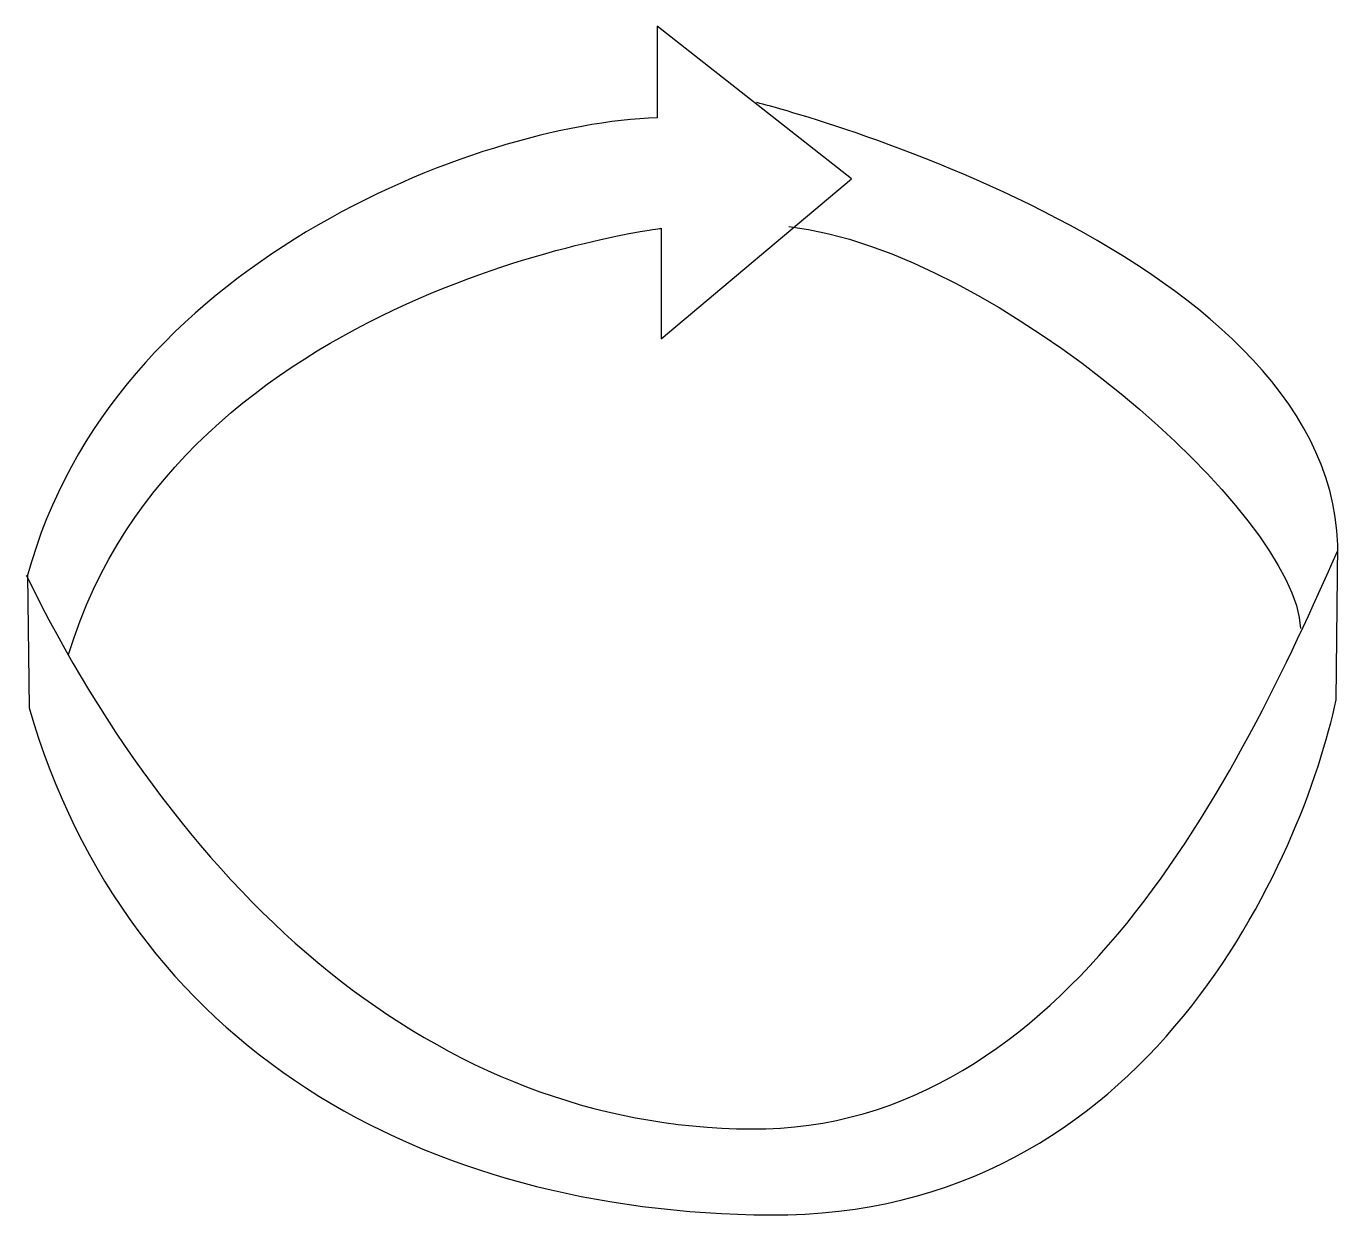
# Model space of a CAD drawing. Extents: x 134 to 412, y 312 to 565.
import ezdxf

# ---------------------------------------------------------------- set-up
doc = ezdxf.new("R2010")
doc.units = 0
doc.layers.add('Layer_1', color=7, linetype='CONTINUOUS')

msp = doc.modelspace()

# ---------------------------------------------------------------- linework, layer by layer
at = {"layer": 'Layer_1', "color": 7}
for points in [[(268.29652, 522.046836), (268.29652, 498.6113), (308.702616, 532.55242), (267.488392, 564.8773), (267.488392, 545.48238)], [(411.384624, 422.092244), (411.7382, 454.972708)], [(134.047248, 448.507732), (134.350288, 420.4255)]]:
    msp.add_lwpolyline(points, dxfattribs=at)
for points in [[(411.7382, 454.972708), (409.717896, 518.410292), (288.499592, 548.71486), (288.499592, 548.71486)], [(267.488392, 545.48238), (229.153824, 544.164132), (151.926944, 514.571708), (134.047248, 448.507732)], [(142.734552, 431.739196), (166.17008, 509.318916), (268.29652, 522.046836), (268.29652, 522.046836)], [(295.368608, 522.4509), (339.613288, 517.1981), (402.848832, 461.437684), (403.858984, 437.194028)], [(287.40224, 331.126988), (354.476376, 330.722924), (391.131064, 406.889444), (411.738176, 453.760524)], [(133.7442, 448.507732), (167.135648, 380.472052), (220.328112, 331.531044), (287.40224, 331.126988)], [(134.350288, 420.4255), (155.361464, 348.098572), (217.83716, 313.468724), (291.414144, 312.915516)], [(291.414144, 312.915516), (372.024312, 312.30942), (404.46508, 389.514828), (411.384624, 422.092244)]]:
    msp.add_open_spline(points, degree=3, dxfattribs=at)

doc.saveas('drawing.dxf')
